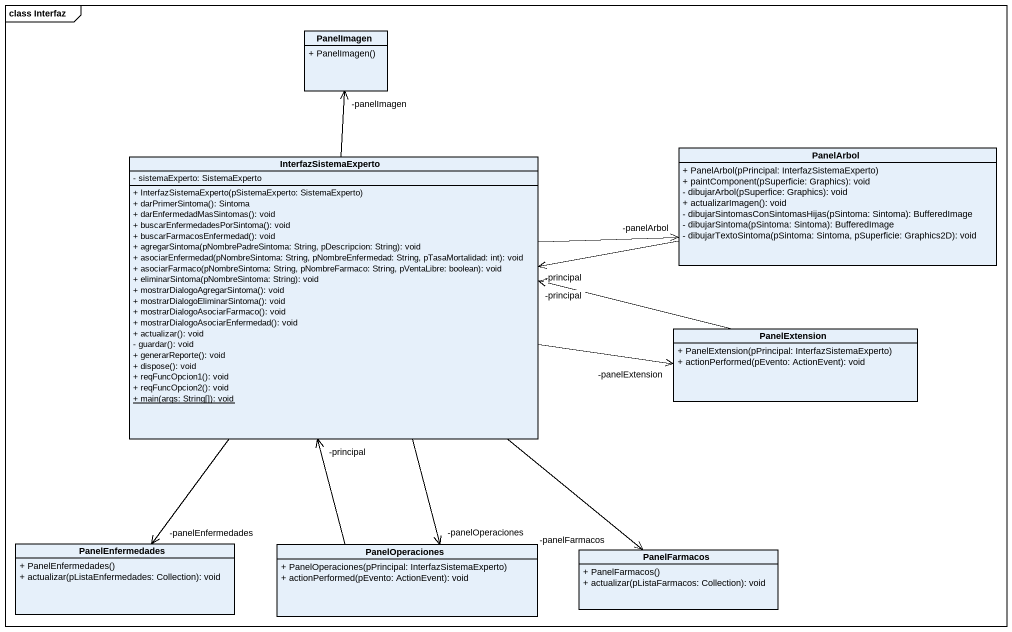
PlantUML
@startuml
mainframe class Interfaz
hide circle
hide empty members
skinparam classAttributeIconSize 0
class PanelImagen {
  + PanelImagen()
}
class InterfazSistemaExperto {
  - sistemaExperto: SistemaExperto
  + InterfazSistemaExperto(pSistemaExperto: SistemaExperto)
  + darPrimerSintoma(): Sintoma
  + darEnfermedadMasSintomas(): void
  + buscarEnfermedadesPorSintoma(): void
  + buscarFarmacosEnfermedad(): void
  + agregarSintoma(pNombrePadreSintoma: String, pDescripcion: String): void
  + asociarEnfermedad(pNombreSintoma: String, pNombreEnfermedad: String, pTasaMortalidad: int): void
  + asociarFarmaco(pNombreSintoma: String, pNombreFarmaco: String, pVentaLibre: boolean): void
  + eliminarSintoma(pNombreSintoma: String): void
  + mostrarDialogoAgregarSintoma(): void
  + mostrarDialogoEliminarSintoma(): void
  + mostrarDialogoAsociarFarmaco(): void
  + mostrarDialogoAsociarEnfermedad(): void
  + actualizar(): void
  - guardar(): void
  + generarReporte(): void
  + dispose(): void
  + reqFuncOpcion1(): void
  + reqFuncOpcion2(): void
  {static} + main(args: String[]): void
}
class PanelArbol {
  + PanelArbol(pPrincipal: InterfazSistemaExperto)
  + paintComponent(pSuperficie: Graphics): void
  - dibujarArbol(pSuperfice: Graphics): void
  + actualizarImagen(): void
  - dibujarSintomasConSintomasHijas(pSintoma: Sintoma): BufferedImage
  - dibujarSintoma(pSintoma: Sintoma): BufferedImage
  - dibujarTextoSintoma(pSintoma: Sintoma, pSuperficie: Graphics2D): void
}
class PanelExtension {
  + PanelExtension(pPrincipal: InterfazSistemaExperto)
  + actionPerformed(pEvento: ActionEvent): void
}
class PanelEnfermedades {
  + PanelEnfermedades()
  + actualizar(pListaEnfermedades: Collection): void
}
class PanelOperaciones {
  + PanelOperaciones(pPrincipal: InterfazSistemaExperto)
  + actionPerformed(pEvento: ActionEvent): void
}
class PanelFarmacos {
  + PanelFarmacos()
  + actualizar(pListaFarmacos: Collection): void
}
InterfazSistemaExperto -up-> "-panelImagen" PanelImagen
InterfazSistemaExperto -right-> "-panelArbol" PanelArbol
InterfazSistemaExperto -right-> "-panelExtension" PanelExtension
InterfazSistemaExperto --> "-panelEnfermedades" PanelEnfermedades
InterfazSistemaExperto --> "-panelOperaciones" PanelOperaciones
InterfazSistemaExperto --> "-panelFarmacos" PanelFarmacos
PanelArbol -left-> "-principal" InterfazSistemaExperto
PanelExtension -left-> "-principal" InterfazSistemaExperto
PanelOperaciones -up-> "-principal" InterfazSistemaExperto
@enduml
